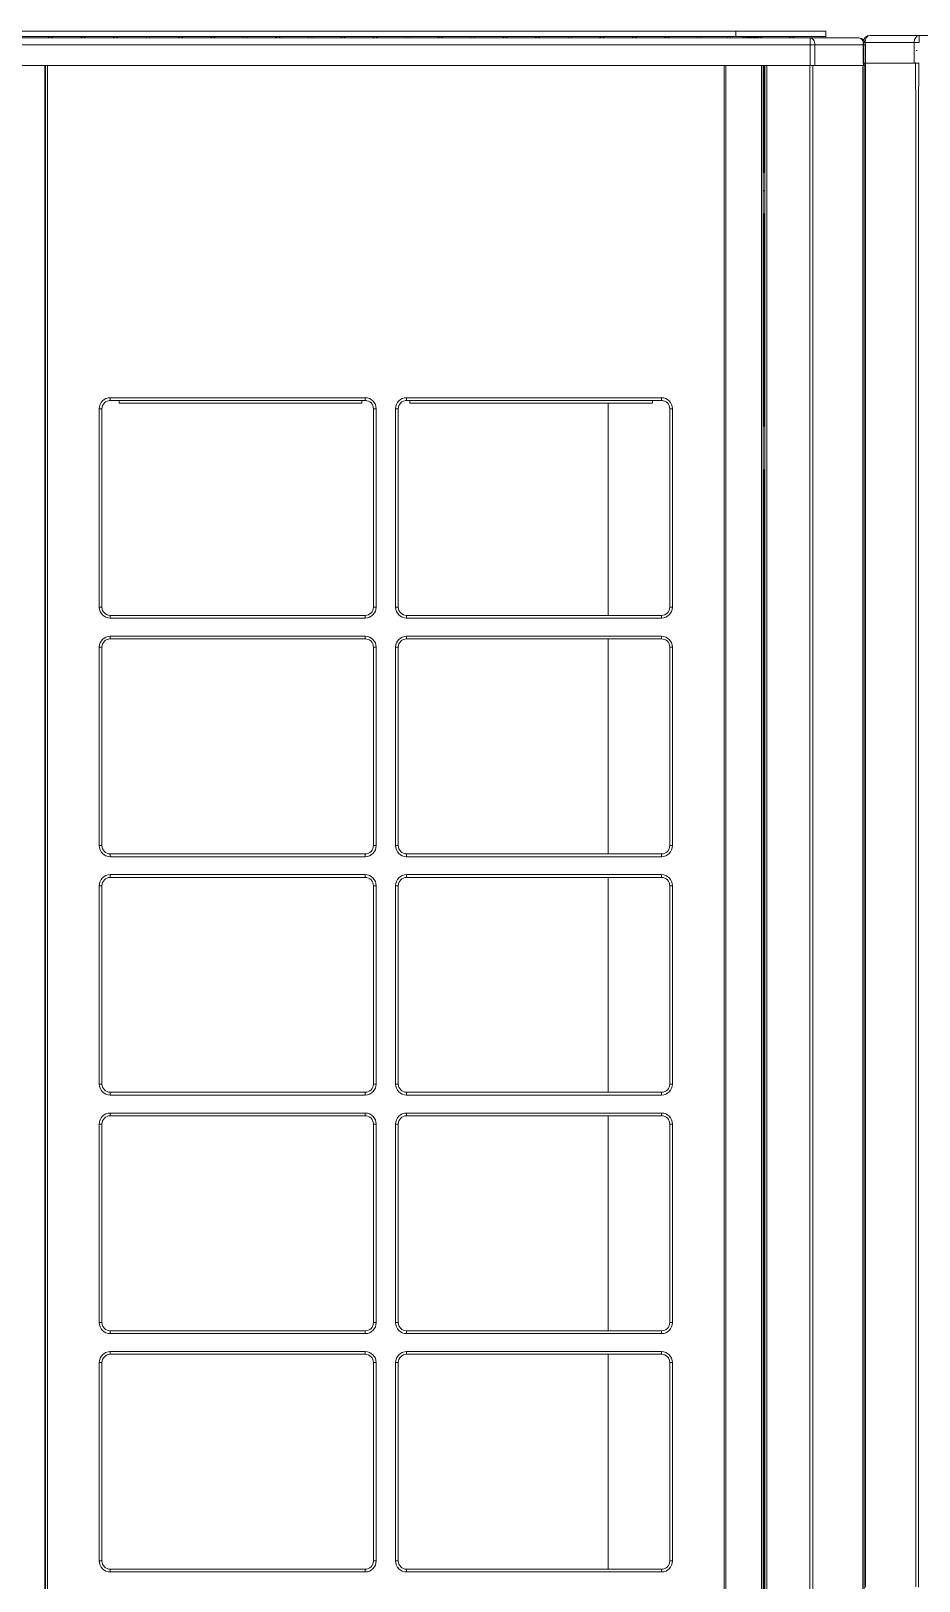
# Model space of a CAD drawing. Header units: millimetres. Extents: x 10547 to 11305, y 9897 to 10391.
# Drawn here: x 10907.03 to 10911.82, y 10154.77 to 10163.13 of the extents above; entities that cross this region are included whole.
import ezdxf

# ---------------------------------------------------------------- set-up
doc = ezdxf.new("R2010")
doc.units = ezdxf.units.MM
doc.layers.add('EHP', color=1, linetype='Continuous')
doc.layers.add('LG-AIRCON', color=240, linetype='Continuous')

# ---------------------------------------------------------------- blocks, each defined once
blk = doc.blocks.new('NEWUXA-1')
at = {"layer": 'LG-AIRCON', "color": 0, "linetype": 'Continuous', "lineweight": 13}
for p, q in [((-465.7, 1741.7), (-464.2, 1741.7)), ((-465.7, 1726.7), (-465.7, 1741.7)), ((-465.7, 1741.7), (-465.7, 1741.7)), ((-465.7, 1741.7), (-465.7, 1741.1)), ((-428.8, 1741.7), (-464.2, 1741.7)), ((-464.2, 1741.7), (-464.2, 1726.7)), ((-460.7, 1746.7), (-425.2, 1746.7)), ((-460.7, 1746.7), (-460.7, 1746.7)), ((-425.2, 1741.7), (-428.8, 1741.7)), ((-428.8, 1726.7), (-428.8, 1741.7)), ((-425.2, 1746.7), (-425.2, 1741.7)), ((-425.2, 1746.7), (426.3, 1746.7)), ((-465.7, 1729.3), (-465.7, 1726.7)), ((-464.2, 1726.7), (-465.7, 1726.7)), ((-465.7, 1726.7), (-465.7, 1726.7)), ((-464.9, 1726.7), (-464.9, 3.3)), ((-464.2, 1726.7), (-428.8, 1726.7)), ((-425.2, 1726.7), (-428.8, 1726.7))]:
    blk.add_line(p, q, dxfattribs=at)
for points in [[(-427.2, 1736), (-427.2, 1736), (-427.2, 1736), (-427.2, 1736), (-427.2, 1736), (-427.2, 1736), (-427.2, 1736), (-427.2, 1736), (-427.1, 1736), (-427.1, 1736), (-427.1, 1736), (-427.1, 1736), (-427.1, 1736), (-427.1, 1736), (-427.1, 1736), (-427.1, 1736), (-427, 1736), (-427, 1736), (-427, 1736), (-427, 1735.9), (-427, 1735.9), (-427, 1735.9), (-427, 1735.9), (-426.9, 1735.9), (-426.9, 1735.9), (-426.9, 1735.9), (-426.9, 1735.9), (-426.9, 1735.9), (-426.9, 1735.9), (-426.9, 1735.9), (-426.8, 1735.9), (-426.8, 1735.9), (-426.8, 1735.9), (-426.8, 1735.9), (-426.8, 1735.9), (-426.8, 1735.9), (-426.8, 1735.9), (-426.7, 1735.9), (-426.7, 1735.9), (-426.7, 1735.9), (-426.7, 1735.9), (-426.7, 1735.9), (-426.7, 1735.9), (-426.7, 1735.9), (-426.6, 1735.9), (-426.6, 1735.9), (-426.6, 1735.9), (-426.6, 1735.9), (-426.6, 1735.9), (-426.6, 1735.9), (-426.6, 1735.9)], [(-464.9, 623.7), (-464.9, 658.1), (-464.9, 692.6), (-464.9, 727.1), (-464.9, 761.5), (-464.9, 796), (-464.9, 830.5), (-464.9, 864.9), (-464.9, 899.4), (-464.9, 933.8), (-464.9, 968.3), (-464.9, 1002.8), (-464.9, 1037.2), (-464.9, 1071.7), (-464.9, 1106.2), (-464.9, 1140.6), (-464.9, 1175.1), (-464.9, 1209.6), (-464.9, 1244), (-464.9, 1278.5), (-464.9, 1313), (-464.9, 1347.4), (-464.9, 1381.9), (-464.9, 1416.4), (-464.9, 1450.8), (-464.9, 1485.3), (-464.9, 1519.7), (-464.9, 1554.2), (-464.9, 1588.7), (-464.9, 1623.1), (-464.9, 1657.6), (-464.9, 1692.1), (-464.9, 1726.7)], [(-464, 1726.5), (-464, 1692.3), (-464, 1657.8), (-464, 1623.3), (-464, 1588.9), (-464, 1554.4), (-464, 1519.9), (-464, 1485.5), (-464, 1451), (-464, 1416.5), (-464, 1382.1), (-464, 1347.6), (-464, 1313.1), (-464, 1278.7), (-464, 1244.2), (-464, 1209.7), (-464, 1175.3), (-464, 1140.8), (-464, 1106.3), (-464, 1071.8), (-464, 1037.4), (-464, 1002.9), (-464, 968.4), (-464, 934), (-464, 899.5), (-464, 865), (-464, 830.6), (-464, 796.1), (-464, 761.6), (-464, 727.2), (-464, 692.7), (-464, 658.2), (-464, 623.7)], [(-427.7, 624), (-427.7, 658.5), (-427.7, 692.9), (-427.7, 727.4), (-427.7, 761.9), (-427.7, 796.4), (-427.7, 830.9), (-427.7, 865.4), (-427.7, 899.8), (-427.7, 934.3), (-427.7, 968.8), (-427.7, 1003.3), (-427.7, 1037.8), (-427.7, 1072.2), (-427.7, 1106.7), (-427.7, 1141.2), (-427.7, 1175.7), (-427.7, 1210.2), (-427.7, 1244.7), (-427.7, 1279.1), (-427.7, 1313.6), (-427.7, 1348.1), (-427.7, 1382.6), (-427.7, 1417.1), (-427.7, 1451.6), (-427.7, 1486), (-427.7, 1520.5), (-427.7, 1555), (-427.7, 1589.5), (-427.7, 1624), (-427.7, 1658.4), (-427.7, 1687.6), (-427.8, 1727.2)], [(-425.5, 1726.7), (-425.6, 1692.3), (-425.6, 1657.8), (-425.6, 1623.4), (-425.6, 1588.9), (-425.6, 1554.4), (-425.6, 1520), (-425.6, 1485.5), (-425.6, 1451), (-425.6, 1416.6), (-425.6, 1382.1), (-425.6, 1347.6), (-425.6, 1313.1), (-425.6, 1278.7), (-425.6, 1244.2), (-425.6, 1209.7), (-425.6, 1175.3), (-425.6, 1140.8), (-425.6, 1106.3), (-425.6, 1071.9), (-425.6, 1037.4), (-425.6, 1002.9), (-425.6, 968.4), (-425.6, 934), (-425.6, 899.5), (-425.6, 865), (-425.6, 830.6), (-425.6, 796.1), (-425.6, 761.6), (-425.6, 727.2), (-425.6, 692.7), (-425.6, 658.2), (-425.6, 623.8)]]:
    blk.add_lwpolyline(points, dxfattribs=at)
blk.add_arc((-460.7, 1741.7), 5, 90, 180, dxfattribs=at)
blk.add_arc((-460.7, 1741.7), 5, 90, 180, dxfattribs=at)
for centre in [(-460.7, 1741.7), (-425.2, 1741.7)]:
    blk.add_ellipse(centre, major_axis=(0, -5), ratio=0.707107, start_param=3.141593, end_param=4.712389, dxfattribs=at)
blk = doc.blocks.new('NEWUXB-1')
at = {"layer": 'LG-AIRCON', "color": 0, "linetype": 'Continuous', "lineweight": 13}
for p, q in [((527.2, 1749.9), (-527.5, 1749.9)), ((527.2, 1749.9), (527.2, 1745.9)), ((592.2, 1749.9), (527.2, 1749.9)), ((592.2, 1749.9), (592.2, 1745.9)), ((-580.2, 1744.9), (580.9, 1744.9)), ((580.9, 1739.9), (-580.2, 1739.9)), ((-527.5, 1745.9), (527.2, 1745.9)), ((527.2, 1745.9), (592.2, 1745.9)), ((534.2, 1745.9), (534.2, 1745.9)), ((534.6, 1745), (534.6, 1744.9)), ((535.3, 1745.7), (538.7, 1745.7)), ((536.9, 1745), (536.9, 1744.9)), ((538.7, 1744.9), (538.7, 1745.7)), ((538.7, 1745.7), (538.7, 1745.7)), ((539.7, 1745.7), (539.7, 1744.9)), ((539.7, 1745.7), (539.7, 1745.7)), ((543.2, 1745.7), (539.7, 1745.7)), ((541.5, 1745), (541.5, 1744.9)), ((543.9, 1745), (543.9, 1744.9)), ((580.9, 1739.9), (580.9, 1744.9)), ((580.9, 1744.9), (616.1, 1744.9)), ((584.4, 1739.9), (580.9, 1739.9)), ((580.9, 1724.9), (580.9, 1739.9)), ((619.6, 1739.9), (584.4, 1739.9)), ((584.4, 1739.9), (584.4, 1724.9)), ((621.1, 1739.9), (619.6, 1739.9)), ((619.6, 1724.9), (619.6, 1739.9)), ((621.1, 1739.9), (621.1, 1724.9)), ((-580.2, 1724.9), (580.9, 1724.9)), ((27, 93), (27, 1724.9)), ((27.5, 93), (27.5, 1724.9)), ((28.8, 1724.9), (28.8, 93)), ((518.7, 93), (518.7, 1724.9)), ((520, 1724.9), (520, 93)), ((545.7, 93), (545.7, 1724.9)), ((547, 1724.9), (547, 93)), ((547.5, 1647.6), (547.5, 1724.9)), ((548, 1.6), (548, 1724.9)), ((549.5, 1724.9), (549.5, 1.6)), ((584.4, 1724.9), (580.9, 1724.9)), ((584.4, 1724.9), (619.6, 1724.9)), ((621.1, 1724.9), (619.6, 1724.9)), ((621, 1724.9), (621, 1485.5)), ((547, 1647.6), (547.5, 1647.6)), ((548, 1647.6), (547.5, 1647.6)), ((547.5, 1617.6), (547, 1617.6)), ((547.5, 1617.6), (548, 1617.6)), ((547.5, 1463.6), (547.5, 1617.6)), ((80.8, 1482.4), (73.5, 1482.4)), ((74.3, 1484.5), (258.8, 1484.5)), ((74.3, 1484.5), (74.3, 1482.5)), ((74.3, 1482.5), (80.8, 1482.5)), ((256.3, 1482.5), (80.8, 1482.5)), ((80.8, 1482.5), (80.8, 1480.6)), ((80.8, 1480.6), (256.3, 1480.6)), ((259.5, 1482.4), (256.2, 1482.4)), ((256.3, 1482.5), (258.8, 1482.5)), ((256.3, 1482.5), (256.3, 1480.6)), ((258.8, 1484.5), (258.8, 1482.5)), ((291.2, 1482.4), (288, 1482.4)), ((288.8, 1484.5), (473.3, 1484.5)), ((288.8, 1484.5), (288.8, 1482.5)), ((288.8, 1482.5), (291.2, 1482.5)), ((466.8, 1482.5), (291.2, 1482.5)), ((291.2, 1482.5), (291.2, 1480.6)), ((291.2, 1480.6), (466.8, 1480.6)), ((434.8, 1480.6), (434.8, 1326.9)), ((466.8, 1482.5), (473.3, 1482.5)), ((466.8, 1482.5), (466.8, 1480.6)), ((474, 1482.4), (466.8, 1482.4)), ((466.8, 1482.4), (474.3, 1482.4)), ((473.3, 1484.5), (473.3, 1482.5)), ((66.3, 1333), (66.3, 1476.5)), ((68.3, 1476.5), (66.3, 1476.5)), ((68.3, 1333), (68.3, 1476.5)), ((266.8, 1476.5), (264.8, 1476.5)), ((264.8, 1476.5), (264.8, 1333)), ((266.8, 1476.5), (266.8, 1333)), ((280.8, 1333), (280.8, 1476.5)), ((282.8, 1476.5), (280.8, 1476.5)), ((282.8, 1333), (282.8, 1476.5)), ((481.3, 1476.5), (479.3, 1476.5)), ((479.3, 1476.5), (479.3, 1333)), ((481.3, 1476.5), (481.3, 1333)), ((547.5, 293.6), (547.5, 1432.6)), ((68.3, 1333), (66.3, 1333)), ((74.3, 1327), (74.3, 1325)), ((258.8, 1327), (74.3, 1327)), ((258.8, 1325), (74.3, 1325)), ((258.8, 1327), (258.8, 1325)), ((266.8, 1333), (264.8, 1333)), ((282.8, 1333), (280.8, 1333)), ((288.8, 1327), (288.8, 1325)), ((473.3, 1327), (288.8, 1327)), ((473.3, 1325), (288.8, 1325)), ((473.3, 1327), (473.3, 1325)), ((481.3, 1333), (479.3, 1333)), ((66.3, 1160.4), (66.3, 1304)), ((68.3, 1304), (66.3, 1304)), ((68.3, 1160.4), (68.3, 1304)), ((74.3, 1312), (258.8, 1312)), ((74.3, 1312), (74.3, 1310)), ((74.3, 1310), (258.8, 1310)), ((258.8, 1312), (258.8, 1310)), ((266.8, 1304), (264.8, 1304)), ((264.8, 1304), (264.8, 1160.4)), ((266.8, 1304), (266.8, 1160.4)), ((280.8, 1160.4), (280.8, 1304)), ((282.8, 1304), (280.8, 1304)), ((282.8, 1160.4), (282.8, 1304)), ((288.8, 1312), (473.3, 1312)), ((288.8, 1312), (288.8, 1310)), ((288.8, 1310), (473.3, 1310)), ((434.8, 1309.9), (434.8, 1154.4)), ((473.3, 1312), (473.3, 1310)), ((481.3, 1304), (479.3, 1304)), ((479.3, 1304), (479.3, 1160.4)), ((481.3, 1304), (481.3, 1160.4)), ((68.3, 1160.4), (66.3, 1160.4)), ((266.8, 1160.4), (264.8, 1160.4)), ((282.8, 1160.4), (280.8, 1160.4)), ((481.3, 1160.4), (479.3, 1160.4)), ((74.3, 1154.4), (74.3, 1152.4)), ((258.8, 1154.4), (74.3, 1154.4)), ((258.8, 1152.4), (74.3, 1152.4)), ((258.8, 1154.4), (258.8, 1152.4)), ((288.8, 1154.4), (288.8, 1152.4)), ((473.3, 1154.4), (288.8, 1154.4)), ((473.3, 1152.4), (288.8, 1152.4)), ((473.3, 1154.4), (473.3, 1152.4)), ((74.3, 1139.4), (258.8, 1139.4)), ((74.3, 1139.4), (74.3, 1137.4)), ((74.3, 1137.4), (258.8, 1137.4)), ((258.8, 1139.4), (258.8, 1137.4)), ((288.8, 1139.4), (473.3, 1139.4)), ((288.8, 1139.4), (288.8, 1137.4)), ((288.8, 1137.4), (473.3, 1137.4)), ((434.8, 1137.4), (434.8, 981.8)), ((473.3, 1139.4), (473.3, 1137.4)), ((66.3, 987.9), (66.3, 1131.4)), ((68.3, 1131.4), (66.3, 1131.4)), ((68.3, 987.9), (68.3, 1131.4)), ((266.8, 1131.4), (264.8, 1131.4)), ((264.8, 1131.4), (264.8, 987.9)), ((266.8, 1131.4), (266.8, 987.9)), ((280.8, 987.9), (280.8, 1131.4)), ((282.8, 1131.4), (280.8, 1131.4)), ((282.8, 987.9), (282.8, 1131.4)), ((481.3, 1131.4), (479.3, 1131.4)), ((479.3, 1131.4), (479.3, 987.9)), ((481.3, 1131.4), (481.3, 987.9)), ((68.3, 987.9), (66.3, 987.9)), ((266.8, 987.9), (264.8, 987.9)), ((282.8, 987.9), (280.8, 987.9)), ((481.3, 987.9), (479.3, 987.9)), ((258.8, 981.9), (74.3, 981.9)), ((74.3, 981.9), (74.3, 979.9)), ((258.8, 979.9), (74.3, 979.9)), ((258.8, 981.9), (258.8, 979.9)), ((473.3, 981.9), (288.8, 981.9)), ((288.8, 981.9), (288.8, 979.9)), ((473.3, 979.9), (288.8, 979.9)), ((473.3, 981.9), (473.3, 979.9)), ((74.3, 966.9), (258.8, 966.9)), ((74.3, 966.9), (74.3, 964.9)), ((74.3, 964.9), (258.8, 964.9)), ((258.8, 966.9), (258.8, 964.9)), ((288.8, 966.9), (473.3, 966.9)), ((288.8, 966.9), (288.8, 964.9)), ((288.8, 964.9), (473.3, 964.9)), ((434.8, 964.8), (434.8, 809.3)), ((473.3, 966.9), (473.3, 964.9)), ((66.3, 815.3), (66.3, 958.9)), ((68.3, 958.9), (66.3, 958.9)), ((68.3, 815.3), (68.3, 958.9)), ((266.8, 958.9), (264.8, 958.9)), ((264.8, 958.9), (264.8, 815.3)), ((266.8, 958.9), (266.8, 815.3)), ((280.8, 815.3), (280.8, 958.9)), ((282.8, 958.9), (280.8, 958.9)), ((282.8, 815.3), (282.8, 958.9)), ((481.3, 958.9), (479.3, 958.9)), ((479.3, 958.9), (479.3, 815.3)), ((481.3, 958.9), (481.3, 815.3)), ((68.3, 815.3), (66.3, 815.3)), ((74.3, 809.3), (74.3, 807.3)), ((258.8, 809.3), (74.3, 809.3)), ((258.8, 809.3), (258.8, 807.3)), ((266.8, 815.3), (264.8, 815.3)), ((282.8, 815.3), (280.8, 815.3)), ((288.8, 809.3), (288.8, 807.3)), ((473.3, 809.3), (288.8, 809.3)), ((473.3, 809.3), (473.3, 807.3)), ((481.3, 815.3), (479.3, 815.3)), ((258.8, 807.3), (74.3, 807.3)), ((473.3, 807.3), (288.8, 807.3)), ((66.3, 642.8), (66.3, 786.3)), ((68.3, 786.3), (66.3, 786.3)), ((68.3, 642.8), (68.3, 786.3)), ((74.3, 794.3), (258.8, 794.3)), ((74.3, 794.3), (74.3, 792.3)), ((74.3, 792.3), (258.8, 792.3)), ((258.8, 794.3), (258.8, 792.3)), ((266.8, 786.3), (264.8, 786.3)), ((264.8, 786.3), (264.8, 642.8)), ((266.8, 786.3), (266.8, 642.8)), ((280.8, 642.8), (280.8, 786.3)), ((282.8, 786.3), (280.8, 786.3)), ((282.8, 642.8), (282.8, 786.3)), ((288.8, 794.3), (473.3, 794.3)), ((288.8, 794.3), (288.8, 792.3)), ((288.8, 792.3), (473.3, 792.3)), ((434.8, 792.3), (434.8, 636.8)), ((473.3, 794.3), (473.3, 792.3)), ((481.3, 786.3), (479.3, 786.3)), ((479.3, 786.3), (479.3, 642.8)), ((481.3, 786.3), (481.3, 642.8)), ((68.3, 642.8), (66.3, 642.8)), ((266.8, 642.8), (264.8, 642.8)), ((282.8, 642.8), (280.8, 642.8)), ((481.3, 642.8), (479.3, 642.8)), ((74.3, 636.8), (74.3, 634.8)), ((258.8, 636.8), (74.3, 636.8)), ((258.8, 634.8), (74.3, 634.8)), ((258.8, 636.8), (258.8, 634.8)), ((288.8, 636.8), (288.8, 634.8)), ((473.3, 636.8), (288.8, 636.8)), ((473.3, 634.8), (288.8, 634.8)), ((473.3, 636.8), (473.3, 634.8))]:
    blk.add_line(p, q, dxfattribs=at)
for points in [[(535.2, 1745.6), (535.2, 1745.7), (535.2, 1745.7), (535.2, 1745.7), (535.1, 1745.7), (535.1, 1745.7), (535.1, 1745.7), (535.1, 1745.7), (535.1, 1745.7), (535, 1745.7), (535, 1745.7), (535, 1745.7), (535, 1745.8), (535, 1745.8), (535, 1745.8), (534.9, 1745.8), (534.9, 1745.8), (534.9, 1745.8), (534.9, 1745.8), (534.9, 1745.8), (534.8, 1745.8), (534.8, 1745.8), (534.8, 1745.8), (534.8, 1745.8), (534.8, 1745.8), (534.7, 1745.8), (534.7, 1745.8), (534.7, 1745.8), (534.7, 1745.8), (534.7, 1745.9), (534.6, 1745.9), (534.6, 1745.9), (534.6, 1745.9), (534.6, 1745.9), (534.6, 1745.9), (534.5, 1745.9), (534.5, 1745.9), (534.5, 1745.9), (534.5, 1745.9), (534.5, 1745.9), (534.4, 1745.9), (534.4, 1745.9), (534.4, 1745.9), (534.4, 1745.9), (534.4, 1745.9), (534.3, 1745.9), (534.3, 1745.9), (534.3, 1745.9), (534.3, 1745.9), (534.3, 1745.9), (534.2, 1745.9)], [(534.6, 1745), (534.6, 1745.1), (534.6, 1745.2), (534.7, 1745.3), (534.7, 1745.4), (534.8, 1745.4), (534.8, 1745.5), (534.9, 1745.5), (534.9, 1745.5), (535, 1745.6), (535, 1745.6), (535.1, 1745.6), (535.1, 1745.6), (535.2, 1745.6), (535.2, 1745.7), (535.3, 1745.7), (535.3, 1745.7), (535.4, 1745.7), (535.4, 1745.7), (535.5, 1745.7), (535.5, 1745.7), (535.6, 1745.7), (535.6, 1745.7), (535.7, 1745.7), (535.7, 1745.7), (535.8, 1745.7), (535.8, 1745.7), (535.9, 1745.7), (535.9, 1745.7), (536, 1745.7), (536, 1745.7), (536.1, 1745.7), (536.1, 1745.7), (536.2, 1745.7), (536.2, 1745.7), (536.3, 1745.7), (536.3, 1745.7), (536.4, 1745.6), (536.4, 1745.6), (536.5, 1745.6), (536.5, 1745.6), (536.6, 1745.6), (536.6, 1745.5), (536.7, 1745.5), (536.7, 1745.5), (536.8, 1745.4), (536.8, 1745.4), (536.9, 1745.3), (536.9, 1745.2), (536.9, 1745.1), (536.9, 1745)], [(536.9, 1745), (536.9, 1745), (536.9, 1745.1), (537, 1745.1), (537, 1745.2), (537, 1745.2), (537, 1745.2), (537, 1745.3), (537.1, 1745.3), (537.1, 1745.3), (537.1, 1745.4), (537.2, 1745.4), (537.2, 1745.4), (537.2, 1745.4), (537.3, 1745.4), (537.3, 1745.5), (537.3, 1745.5), (537.4, 1745.5), (537.4, 1745.5), (537.5, 1745.5), (537.5, 1745.5), (537.5, 1745.6), (537.6, 1745.6), (537.6, 1745.6), (537.7, 1745.6), (537.7, 1745.6), (537.7, 1745.6), (537.8, 1745.6), (537.8, 1745.6), (537.9, 1745.6), (537.9, 1745.6), (538, 1745.6), (538, 1745.6), (538, 1745.7), (538.1, 1745.7), (538.1, 1745.7), (538.2, 1745.7), (538.2, 1745.7), (538.2, 1745.7), (538.3, 1745.7), (538.3, 1745.7), (538.4, 1745.7), (538.4, 1745.7), (538.4, 1745.7), (538.5, 1745.7), (538.5, 1745.7), (538.6, 1745.7), (538.6, 1745.7), (538.7, 1745.7), (538.7, 1745.7), (538.7, 1745.7)], [(539.7, 1745.7), (539.8, 1745.7), (539.8, 1745.7), (539.9, 1745.7), (539.9, 1745.7), (539.9, 1745.7), (540, 1745.7), (540, 1745.7), (540.1, 1745.7), (540.1, 1745.7), (540.2, 1745.7), (540.2, 1745.7), (540.2, 1745.7), (540.3, 1745.7), (540.3, 1745.7), (540.4, 1745.7), (540.4, 1745.7), (540.4, 1745.7), (540.5, 1745.6), (540.5, 1745.6), (540.6, 1745.6), (540.6, 1745.6), (540.7, 1745.6), (540.7, 1745.6), (540.7, 1745.6), (540.8, 1745.6), (540.8, 1745.6), (540.9, 1745.6), (540.9, 1745.6), (540.9, 1745.6), (541, 1745.5), (541, 1745.5), (541.1, 1745.5), (541.1, 1745.5), (541.1, 1745.5), (541.2, 1745.5), (541.2, 1745.4), (541.2, 1745.4), (541.3, 1745.4), (541.3, 1745.4), (541.4, 1745.4), (541.4, 1745.3), (541.4, 1745.3), (541.4, 1745.3), (541.5, 1745.2), (541.5, 1745.2), (541.5, 1745.2), (541.5, 1745.1), (541.5, 1745.1), (541.5, 1745), (541.5, 1745)], [(541.5, 1745), (541.6, 1745.1), (541.6, 1745.2), (541.6, 1745.3), (541.6, 1745.4), (541.7, 1745.4), (541.7, 1745.5), (541.8, 1745.5), (541.8, 1745.5), (541.9, 1745.6), (541.9, 1745.6), (542, 1745.6), (542, 1745.6), (542.1, 1745.6), (542.1, 1745.7), (542.2, 1745.7), (542.2, 1745.7), (542.3, 1745.7), (542.3, 1745.7), (542.4, 1745.7), (542.4, 1745.7), (542.5, 1745.7), (542.5, 1745.7), (542.6, 1745.7), (542.7, 1745.7), (542.7, 1745.7), (542.8, 1745.7), (542.8, 1745.7), (542.9, 1745.7), (542.9, 1745.7), (543, 1745.7), (543, 1745.7), (543.1, 1745.7), (543.1, 1745.7), (543.2, 1745.7), (543.2, 1745.7), (543.3, 1745.7), (543.3, 1745.6), (543.4, 1745.6), (543.4, 1745.6), (543.5, 1745.6), (543.5, 1745.6), (543.6, 1745.5), (543.6, 1745.5), (543.7, 1745.5), (543.7, 1745.4), (543.8, 1745.4), (543.8, 1745.3), (543.8, 1745.2), (543.9, 1745.1), (543.9, 1745)], [(580.7, 621.9), (580.7, 656.4), (580.7, 690.9), (580.7, 725.3), (580.7, 759.8), (580.7, 794.3), (580.7, 828.7), (580.7, 863.2), (580.7, 897.6), (580.7, 932.1), (580.7, 966.6), (580.7, 1001), (580.7, 1035.5), (580.7, 1070), (580.7, 1104.4), (580.7, 1138.9), (580.7, 1173.3), (580.7, 1207.8), (580.7, 1242.3), (580.7, 1276.7), (580.7, 1311.2), (580.7, 1345.7), (580.7, 1380.1), (580.7, 1414.6), (580.7, 1449.1), (580.7, 1483.5), (580.7, 1518), (580.7, 1552.4), (580.7, 1586.9), (580.7, 1621.4), (580.7, 1655.8), (580.7, 1690.3), (580.7, 1724.9)], [(582.9, 1724.9), (582.8, 1690.6), (582.8, 1656.2), (582.8, 1621.7), (582.8, 1587.2), (582.8, 1552.8), (582.8, 1518.3), (582.8, 1483.8), (582.8, 1449.4), (582.8, 1414.9), (582.8, 1380.4), (582.8, 1345.9), (582.8, 1311.5), (582.8, 1277), (582.8, 1242.5), (582.8, 1208.1), (582.8, 1173.6), (582.8, 1139.1), (582.8, 1104.6), (582.8, 1070.2), (582.8, 1035.7), (582.8, 1001.2), (582.8, 966.8), (582.8, 932.3), (582.8, 897.8), (582.8, 863.4), (582.8, 828.9), (582.8, 794.4), (582.8, 759.9), (582.8, 725.5), (582.8, 691), (582.8, 656.5), (582.8, 622.1)], [(619.1, 621.8), (619.1, 656.2), (619.1, 690.7), (619.1, 725.2), (619.1, 759.6), (619.1, 794.1), (619.1, 828.5), (619.1, 863), (619.1, 897.4), (619.1, 931.9), (619.1, 966.3), (619.1, 1000.8), (619.1, 1035.3), (619.1, 1069.7), (619.1, 1104.2), (619.1, 1138.6), (619.1, 1173.1), (619.1, 1207.5), (619.1, 1242), (619.1, 1276.4), (619.1, 1310.9), (619.1, 1345.3), (619.1, 1379.8), (619.1, 1414.3), (619.1, 1448.7), (619.1, 1483.2), (619.1, 1517.6), (619.1, 1552.1), (619.1, 1586.5), (619.1, 1621), (619.1, 1655.4), (619.1, 1685), (619.1, 1724.2)], [(620, 1724.2), (620, 1689.9), (620, 1655.4), (620, 1621), (620, 1586.5), (620, 1552.1), (620, 1517.6), (620, 1483.1), (620, 1448.7), (620, 1414.2), (620, 1379.8), (620, 1345.3), (620, 1310.9), (620, 1276.4), (620, 1242), (620, 1207.5), (620, 1173.1), (620, 1138.6), (620, 1104.1), (620, 1069.7), (620, 1035.2), (620, 1000.8), (620, 966.3), (620, 931.9), (620, 897.4), (620, 863), (620, 828.5), (620, 794.1), (620, 759.6), (620, 725.1), (620, 690.7), (620, 656.2), (620, 621.8)], [(548.2, 1634.4), (548.2, 1634.4), (548.2, 1634.4), (548.1, 1634.4), (548.1, 1634.4), (548.1, 1634.4), (548.1, 1634.4), (548.1, 1634.4), (548, 1634.4), (548, 1634.4), (548, 1634.4), (548, 1634.4), (548, 1634.4), (547.9, 1634.4), (547.9, 1634.4), (547.9, 1634.4), (547.9, 1634.4), (547.9, 1634.4), (547.8, 1634.4), (547.8, 1634.3), (547.8, 1634.3), (547.8, 1634.3), (547.8, 1634.3), (547.7, 1634.3), (547.7, 1634.3), (547.7, 1634.3), (547.7, 1634.3), (547.7, 1634.3), (547.6, 1634.3), (547.6, 1634.3), (547.6, 1634.3), (547.6, 1634.3), (547.6, 1634.3), (547.5, 1634.3), (547.5, 1634.3), (547.5, 1634.3), (547.5, 1634.3), (547.5, 1634.3), (547.4, 1634.3), (547.4, 1634.3), (547.4, 1634.3), (547.4, 1634.3), (547.4, 1634.3), (547.3, 1634.3), (547.3, 1634.3), (547.3, 1634.3), (547.3, 1634.3), (547.3, 1634.3), (547.2, 1634.3), (547.2, 1634.3), (547.2, 1634.3)]]:
    blk.add_lwpolyline(points, dxfattribs=at)
for centre, radius, start, end in [((31.1, 1743.9), 2, 29.9982, 149.9962), ((54.6, 1743.9), 2, 29.9982, 149.9962), ((78.1, 1743.9), 2, 29.9982, 149.9962), ((101.6, 1743.9), 2, 29.9982, 149.9962), ((125.1, 1743.9), 2, 29.9982, 149.9962), ((148.6, 1743.9), 2, 29.9982, 149.9962), ((172.1, 1743.9), 2, 29.9982, 149.9962), ((195.6, 1743.9), 2, 29.9982, 149.9962), ((219.1, 1743.9), 2, 29.9982, 149.9962), ((242.6, 1743.9), 2, 29.9982, 149.9962), ((266.1, 1743.9), 2, 29.9982, 149.9962), ((289.6, 1743.9), 2, 29.9982, 149.9962), ((313.1, 1743.9), 2, 29.9982, 149.9962), ((336.6, 1743.9), 2, 29.9982, 149.9962), ((360.1, 1743.9), 2, 29.9982, 149.9962), ((383.6, 1743.9), 2, 29.9982, 149.9962), ((407.1, 1743.9), 2, 29.9982, 149.9962), ((430.2, 1743.9), 2, 29.9982, 149.9962), ((453.7, 1743.9), 2, 29.9982, 149.9962), ((477.2, 1743.9), 2, 29.9982, 149.9962), ((500.7, 1743.9), 2, 29.9982, 149.9962), ((522.2, 1743.9), 2, 29.9982, 149.9962), ((535.3, 1745), 0.7, 159.7267, 188.2134), ((535.3, 1745), 0.7, 90, 143.565), ((543.2, 1745), 0.7, 41.8961, 90), ((567.7, 1743.9), 2, 30.0031, 149.996), ((591.2, 1743.9), 2, 30.0031, 149.996), ((616.1, 1739.9), 5, 0, 90), ((74.3, 1476.5), 8, 90, 180), ((74.3, 1476.5), 6, 90, 180), ((258.8, 1476.5), 8, 0, 90), ((258.8, 1476.5), 6, 0, 90), ((288.8, 1476.5), 8, 90, 180), ((288.8, 1476.5), 6, 90, 180), ((473.3, 1476.5), 8, 0, 90), ((473.3, 1476.5), 6, 0, 90), ((74.3, 1333), 8, 180, 270), ((74.3, 1333), 6, 180, 270), ((258.8, 1333), 8, 270, 0), ((258.8, 1333), 6, 270, 0), ((288.8, 1333), 8, 180, 270), ((288.8, 1333), 6, 180, 270), ((473.3, 1333), 8, 270, 0), ((473.3, 1333), 6, 270, 0), ((74.3, 1304), 8, 90, 180), ((74.3, 1304), 6, 90, 180), ((258.8, 1304), 8, 0, 90), ((258.8, 1304), 6, 0, 90), ((288.8, 1304), 8, 90, 180), ((288.8, 1304), 6, 90, 180), ((473.3, 1304), 8, 0, 90), ((473.3, 1304), 6, 0, 90), ((74.3, 1160.4), 8, 180, 270), ((74.3, 1160.4), 6, 180, 270), ((258.8, 1160.4), 8, 270, 0), ((258.8, 1160.4), 6, 270, 0), ((288.8, 1160.4), 8, 180, 270), ((288.8, 1160.4), 6, 180, 270), ((473.3, 1160.4), 8, 270, 0), ((473.3, 1160.4), 6, 270, 0), ((74.3, 1131.4), 8, 90, 180), ((74.3, 1131.4), 6, 90, 180), ((258.8, 1131.4), 8, 0, 90), ((258.8, 1131.4), 6, 0, 90), ((288.8, 1131.4), 8, 90, 180), ((288.8, 1131.4), 6, 90, 180), ((473.3, 1131.4), 8, 0, 90), ((473.3, 1131.4), 6, 0, 90), ((74.3, 987.9), 8, 180, 270), ((74.3, 987.9), 6, 180, 270), ((258.8, 987.9), 8, 270, 0), ((258.8, 987.9), 6, 270, 0), ((288.8, 987.9), 8, 180, 270), ((288.8, 987.9), 6, 180, 270), ((473.3, 987.9), 8, 270, 0), ((473.3, 987.9), 6, 270, 0), ((74.3, 958.9), 8, 90, 180), ((74.3, 958.9), 6, 90, 180), ((258.8, 958.9), 8, 0, 90), ((258.8, 958.9), 6, 0, 90), ((288.8, 958.9), 8, 90, 180), ((288.8, 958.9), 6, 90, 180), ((473.3, 958.9), 8, 0, 90), ((473.3, 958.9), 6, 0, 90), ((74.3, 815.3), 8, 180, 270), ((74.3, 815.3), 6, 180, 270), ((258.8, 815.3), 8, 270, 0), ((258.8, 815.3), 6, 270, 0), ((288.8, 815.3), 8, 180, 270), ((288.8, 815.3), 6, 180, 270), ((473.3, 815.3), 8, 270, 0), ((473.3, 815.3), 6, 270, 0), ((74.3, 786.3), 8, 90, 180), ((74.3, 786.3), 6, 90, 180), ((258.8, 786.3), 8, 0, 90), ((258.8, 786.3), 6, 0, 90), ((288.8, 786.3), 8, 90, 180), ((288.8, 786.3), 6, 90, 180), ((473.3, 786.3), 8, 0, 90), ((473.3, 786.3), 6, 0, 90), ((74.3, 642.8), 8, 180, 270), ((74.3, 642.8), 6, 180, 270), ((258.8, 642.8), 8, 270, 0), ((258.8, 642.8), 6, 270, 0), ((288.8, 642.8), 8, 180, 270), ((288.8, 642.8), 6, 180, 270), ((473.3, 642.8), 8, 270, 0), ((473.3, 642.8), 6, 270, 0)]:
    blk.add_arc(centre, radius, start, end, dxfattribs=at)
at = {"layer": 'LG-AIRCON', "color": 0, "linetype": 'Continuous', "lineweight": 13, "extrusion": (3.8889e-06, 0, 1)}
for centre, start, end in [((534.2, 1743.9, -1.4), 90.0303, 150.0173), ((534.2, 1743.9, -1.4), 90.0127, 150.0056), ((534.2, 1743.9, -1.4), 62.8699, 90.0127), ((544.2, 1743.9, -1.4), 30.0133, 117.0501)]:
    blk.add_arc(centre, 2, start, end, dxfattribs=at)
at = {"layer": 'LG-AIRCON', "color": 0, "linetype": 'Continuous', "lineweight": 13}
for centre in [(580.9, 1739.9), (616.1, 1739.9)]:
    blk.add_ellipse(centre, major_axis=(0, -5), ratio=0.707107, start_param=1.570796, end_param=3.141593, dxfattribs=at)
blk = doc.blocks.new('NEWUXA+UXB-1')
at = {"layer": 'EHP', "color": 0}
for name, p in [('NEWUXB-1', (0, 0)), ('NEWUXA-1', (1085, 0))]:
    blk.add_blockref(name, p, dxfattribs=at)

msp = doc.modelspace()

# ---------------------------------------------------------------- block references
at = {"layer": 'LG-AIRCON', "color": 1, "xscale": 0.007449840356167105, "yscale": 0.007449840356167105, "zscale": 0.007449840356167105}
msp.add_blockref('NEWUXA+UXB-1', (10906.9022, 10150.0887), dxfattribs=at)

doc.saveas('drawing.dxf')
